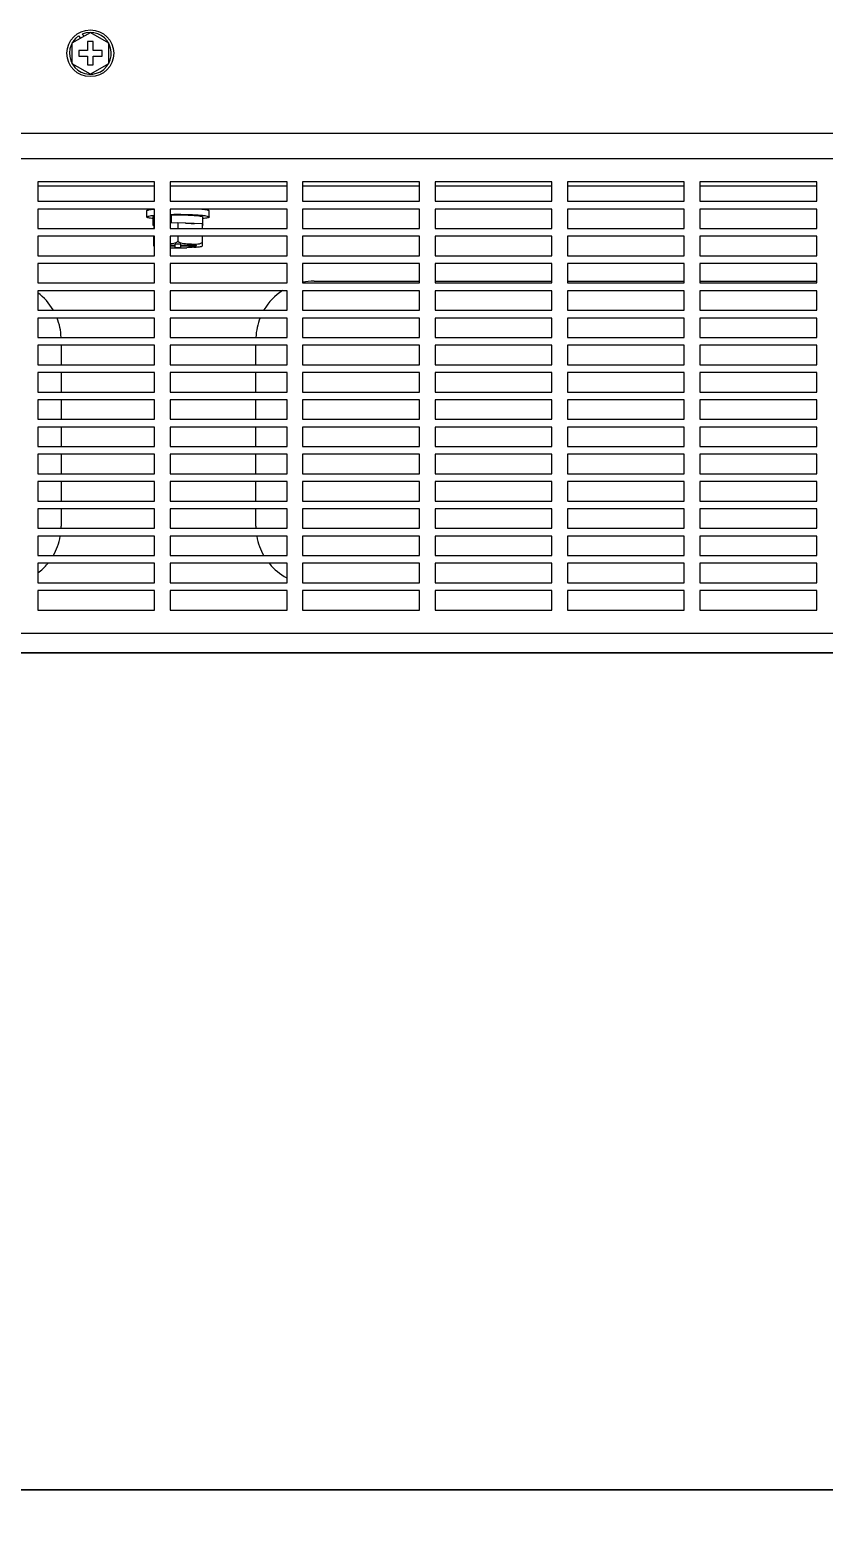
# Model space of a CAD drawing. Extents: x 61367 to 140945, y -1257 to 25588.
# Drawn here: x 82985 to 83188.9, y 17996.3 to 18381.1 of the extents above; entities that cross this region are included whole.
import ezdxf

# ---------------------------------------------------------------- set-up
doc = ezdxf.new("R2010")
doc.units = 0
doc.header["$MEASUREMENT"] = 0
doc.layers.get('0').update_dxf_attribs({"linetype": 'CONTINUOUS'})
for name, color, linetype in [('2401-00258-M8-20HWMC_0', 7, 'CONTINUOUS'), ('2401-00300-M6-16HWMC_0', 7, 'CONTINUOUS'), ('4212-73755_1_0', 7, 'CONTINUOUS'), ('4212-88600-1_0', 7, 'CONTINUOUS'), ('4215-06931_0', 7, 'CONTINUOUS')]:
    doc.layers.add(name, color=color, linetype=linetype)
doc.layers.add('THICK', color=7, linetype='CONTINUOUS', lineweight=0)

# ---------------------------------------------------------------- blocks, each defined once
blk = doc.blocks.new('RYTYHTR')
at = {"layer": '2401-00258-M8-20HWMC_0', "color": 7, "linetype": 'Continuous'}
for p, q in [((-34832.9, -69610.21), (-34832.9, -69608.62)), ((-34831.27, -69612.3), (-34831.27, -69610.21)), ((-34826.9, -69609.77), (-34826.56, -69609.8)), ((-34826.56, -69611.76), (-34826.56, -69609.67)), ((-34818.54, -69612.3), (-34818.54, -69610.21)), ((-34816.9, -69610.21), (-34816.9, -69608.62)), ((-34830.9, -69611.98), (-34831.13, -69611.99)), ((-34831.13, -69611.99), (-34831.13, -69613.16)), ((-34824.9, -69611.68), (-34826.9, -69611.78)), ((-34818.68, -69611.99), (-34824.9, -69611.68)), ((-34824.9, -69611.68), (-34824.9, -69613.16)), ((-34818.68, -69611.99), (-34818.68, -69613.16)), ((-34831.13, -69617.7), (-34831.13, -69615.16)), ((-34825.65, -69617.52), (-34826.9, -69617.52)), ((-34826.9, -69617.65), (-34825.65, -69617.65)), ((-34824.15, -69617.17), (-34825.65, -69617.17)), ((-34825.65, -69618), (-34825.65, -69617.17)), ((-34825.65, -69618), (-34824.15, -69618)), ((-34824.9, -69615.16), (-34824.9, -69616.44)), ((-34824.15, -69618), (-34824.15, -69617.17)), ((-34820.15, -69617.52), (-34824.15, -69617.52)), ((-34824.15, -69617.65), (-34820.15, -69617.65)), ((-34820.15, -69617.65), (-34820.15, -69617.52)), ((-34818.68, -69615.16), (-34818.68, -69617.7))]:
    blk.add_line(p, q, dxfattribs=at)
for centre, radius, start, end in [((-34824.94, -69550.05), 68.07, 268.3442, 270.028), ((-34824.89, -69548.94), 69.19, 269.9905, 271.8641)]:
    blk.add_arc(centre, radius, start, end, dxfattribs=at)
for points, knots in [([(-34832.9, -69608.62), (-34832.9, -69608.56), (-34832.7, -69608.44), (-34832.35, -69608.36), (-34831.74, -69608.24), (-34831.27, -69608.19), (-34831, -69608.16)], [0, 0, 0, 0, 0.087395, 0.281436, 0.588015, 1, 1, 1, 1]), ([(-34832.9, -69610.21), (-34832.9, -69610.15), (-34832.69, -69610.03), (-34832.33, -69609.95), (-34831.69, -69609.83), (-34831.2, -69609.78), (-34830.92, -69609.75)], [0, 0, 0, 0, 0.086755, 0.28097, 0.587934, 1, 1, 1, 1]), ([(-34831.28, -69610.63), (-34831.51, -69610.6), (-34831.91, -69610.55), (-34832.44, -69610.45), (-34832.74, -69610.37), (-34832.9, -69610.26), (-34832.9, -69610.21)], [0, 0, 0, 0, 0.411332, 0.716421, 0.909947, 1, 1, 1, 1]), ([(-34831.27, -69610.21), (-34831.27, -69610.17), (-34831.12, -69610.08), (-34831.01, -69610.05), (-34830.92, -69610.03)], [0, 0, 0, 0, 0.315096, 1, 1, 1, 1]), ([(-34826.91, -69609.53), (-34825.7, -69609.51), (-34823.92, -69609.5), (-34821.62, -69609.57), (-34820.09, -69609.65), (-34818.81, -69609.75), (-34817.84, -69609.87), (-34817.25, -69610), (-34816.98, -69610.1), (-34816.9, -69610.18), (-34816.9, -69610.21)], [0, 0, 0, 0, 0.357944, 0.529246, 0.683574, 0.813056, 0.911192, 0.973411, 0.990614, 1, 1, 1, 1]), ([(-34826.56, -69609.67), (-34825.6, -69609.65), (-34824.17, -69609.65), (-34822.33, -69609.7), (-34821.1, -69609.76), (-34820.08, -69609.84), (-34819.27, -69609.94), (-34818.84, -69610.03), (-34818.54, -69610.14), (-34818.54, -69610.21)], [0, 0, 0, 0, 0.357293, 0.528739, 0.683383, 0.813244, 0.911727, 0.974179, 1, 1, 1, 1]), ([(-34818.81, -69608.16), (-34818.54, -69608.19), (-34818.07, -69608.24), (-34817.46, -69608.36), (-34817.11, -69608.44), (-34816.9, -69608.56), (-34816.9, -69608.62)], [0, 0, 0, 0, 0.411985, 0.718564, 0.912605, 1, 1, 1, 1]), ([(-34816.9, -69610.21), (-34816.9, -69610.26), (-34817.07, -69610.37), (-34817.37, -69610.45), (-34817.89, -69610.55), (-34818.3, -69610.6), (-34818.53, -69610.63)], [0, 0, 0, 0, 0.090053, 0.283579, 0.588668, 1, 1, 1, 1]), ([(-34831.27, -69612.3), (-34831.27, -69612.29), (-34831.25, -69612.23), (-34831.18, -69612.21), (-34831.13, -69612.19)], [0, 0, 0, 0, 0.162643, 1, 1, 1, 1]), ([(-34831.13, -69612.42), (-34831.15, -69612.41), (-34831.2, -69612.38), (-34831.27, -69612.34), (-34831.27, -69612.3)], [0, 0, 0, 0, 0.364218, 1, 1, 1, 1]), ([(-34822.93, -69611.77), (-34822.73, -69611.78), (-34821.96, -69611.81), (-34821.2, -69611.85), (-34820.65, -69611.89)], [0, 0, 0, 0, 0.27107, 1, 1, 1, 1]), ([(-34818.68, -69612.19), (-34818.66, -69612.2), (-34818.6, -69612.22), (-34818.54, -69612.26), (-34818.54, -69612.3)], [0, 0, 0, 0, 0.364218, 1, 1, 1, 1]), ([(-34818.54, -69612.3), (-34818.54, -69612.31), (-34818.56, -69612.37), (-34818.63, -69612.4), (-34818.68, -69612.42)], [0, 0, 0, 0, 0.162643, 1, 1, 1, 1]), ([(-34826.9, -69617.04), (-34826.73, -69617.03), (-34826.04, -69616.96), (-34825.3, -69616.78), (-34824.9, -69616.44)], [0, 0, 0, 0, 0.24783, 1, 1, 1, 1]), ([(-34824.9, -69616.44), (-34824.5, -69616.79), (-34823.38, -69617.05), (-34821.79, -69617.1), (-34820.23, -69617.2), (-34819.09, -69617.07), (-34818.68, -69616.75)], [0, 0, 0, 0, 0.253578, 0.503891, 0.753616, 1, 1, 1, 1]), ([(-34820.81, -69617.99), (-34820.4, -69617.96), (-34819.68, -69617.9), (-34818.97, -69617.79), (-34818.68, -69617.7)], [0, 0, 0, 0, 0.573206, 1, 1, 1, 1])]:
    blk.add_open_spline(points, degree=3, knots=knots, dxfattribs=at)
for points in [[(-34831.13, -69616.75), (-34831.06, -69616.8), (-34830.98, -69616.85), (-34830.9, -69616.89)], [(-34831.13, -69617.7), (-34831.06, -69617.73), (-34830.98, -69617.74), (-34830.91, -69617.76)], [(-34820.81, -69617.99), (-34821.42, -69618.04), (-34822.03, -69618.07), (-34822.64, -69618.09)]]:
    blk.add_open_spline(points, degree=3, dxfattribs=at)
at = {"layer": '2401-00300-M6-16HWMC_0', "color": 7, "linetype": 'Continuous'}
for p, q in [((-34852.04, -69565.49), (-34847.4, -69562.81)), ((-34850.42, -69563.71), (-34849.89, -69564.24)), ((-34848.99, -69563.73), (-34849.5, -69563.22)), ((-34847.4, -69562.81), (-34842.77, -69565.49)), ((-34852.04, -69570.84), (-34852.04, -69565.49)), ((-34848.15, -69567.41), (-34850.4, -69567.41)), ((-34850.4, -69567.41), (-34850.4, -69568.91)), ((-34846.65, -69565.16), (-34848.15, -69565.16)), ((-34848.15, -69565.16), (-34848.15, -69567.41)), ((-34846.65, -69567.41), (-34846.65, -69565.16)), ((-34844.4, -69567.41), (-34846.65, -69567.41)), ((-34844.4, -69568.91), (-34844.4, -69567.41)), ((-34842.77, -69565.49), (-34842.77, -69570.84)), ((-34847.4, -69573.52), (-34852.04, -69570.84)), ((-34850.4, -69568.91), (-34848.15, -69568.91)), ((-34848.15, -69568.91), (-34848.15, -69571.16)), ((-34848.15, -69571.16), (-34846.65, -69571.16)), ((-34842.77, -69570.84), (-34847.4, -69573.52)), ((-34846.65, -69568.91), (-34844.4, -69568.91)), ((-34846.65, -69571.16), (-34846.65, -69568.91))]:
    blk.add_line(p, q, dxfattribs=at)
blk.add_circle((-34847.4, -69568.16), 6, dxfattribs=at)
blk.add_arc((-34847.4, -69568.16), 5.38, 124.1123, 112.9799, dxfattribs=at)
at = {"layer": '4212-73755_1_0', "color": 7, "linetype": 'Continuous'}
blk.add_line((-35910.4, -69588.66), (-34259.4, -69588.66), dxfattribs=at)
at = {"layer": '4212-88600-1_0', "color": 7, "linetype": 'Continuous'}
for p, q in [((-34860.9, -69602.16), (-34830.9, -69602.16)), ((-34826.9, -69602.16), (-34796.9, -69602.16)), ((-34792.9, -69602.16), (-34762.9, -69602.16)), ((-34758.9, -69602.16), (-34728.9, -69602.16)), ((-34724.9, -69602.16), (-34694.9, -69602.16)), ((-34690.9, -69602.16), (-34660.9, -69602.16)), ((-34789.9, -69626.66), (-34762.9, -69626.66)), ((-34758.9, -69626.66), (-34728.9, -69626.66)), ((-34724.9, -69626.66), (-34694.9, -69626.66)), ((-34690.9, -69626.66), (-34660.9, -69626.66)), ((-34854.9, -69643.16), (-34854.9, -69648.16)), ((-34804.9, -69648.16), (-34804.9, -69643.16)), ((-34854.9, -69650.16), (-34854.9, -69655.16)), ((-34804.9, -69655.16), (-34804.9, -69650.16)), ((-34854.9, -69657.16), (-34854.9, -69662.16)), ((-34804.9, -69662.16), (-34804.9, -69657.16)), ((-34854.9, -69664.16), (-34854.9, -69669.16)), ((-34804.9, -69669.16), (-34804.9, -69664.16)), ((-34854.9, -69671.16), (-34854.9, -69676.16)), ((-34804.9, -69676.16), (-34804.9, -69671.16)), ((-34854.9, -69678.16), (-34854.9, -69683.16)), ((-34804.9, -69683.16), (-34804.9, -69678.16)), ((-34854.9, -69685.16), (-34854.9, -69689.66)), ((-34804.9, -69689.66), (-34804.9, -69685.16)), ((-35917.4, -69722.16), (-34252.4, -69722.16))]:
    blk.add_line(p, q, dxfattribs=at)
for centre, start, end in [((-34789.9, -69641.66), 122.9462, 149.6444), ((-34789.9, -69641.66), 90, 101.7553), ((-34869.9, -69641.66), 30.3556, 53.0199), ((-34869.9, -69641.66), 1.994, 21.6938), ((-34789.9, -69641.66), 158.3062, 178.006), ((-34869.9, -69689.66), 358.006, 0), ((-34789.9, -69689.66), 180, 181.994), ((-34869.9, -69689.66), 329.6444, 350.1855), ((-34789.9, -69689.66), 189.8145, 210.3556), ((-34869.9, -69689.66), 306.9801, 320.3227), ((-34789.9, -69689.66), 219.6773, 241.811)]:
    blk.add_arc(centre, 15, start, end, dxfattribs=at)
at = {"layer": '4215-06931_0', "color": 7, "linetype": 'Continuous'}
for p, q in [((-35917.9, -69595.16), (-34251.9, -69595.16)), ((-34830.9, -69601.16), (-34860.9, -69601.16)), ((-34860.9, -69601.16), (-34860.9, -69606.16)), ((-34830.9, -69606.16), (-34830.9, -69601.16)), ((-34796.9, -69601.16), (-34826.9, -69601.16)), ((-34826.9, -69601.16), (-34826.9, -69606.16)), ((-34796.9, -69606.16), (-34796.9, -69601.16)), ((-34762.9, -69601.16), (-34792.9, -69601.16)), ((-34792.9, -69601.16), (-34792.9, -69606.16)), ((-34762.9, -69606.16), (-34762.9, -69601.16)), ((-34728.9, -69601.16), (-34758.9, -69601.16)), ((-34758.9, -69601.16), (-34758.9, -69606.16)), ((-34728.9, -69606.16), (-34728.9, -69601.16)), ((-34694.9, -69601.16), (-34724.9, -69601.16)), ((-34724.9, -69601.16), (-34724.9, -69606.16)), ((-34694.9, -69606.16), (-34694.9, -69601.16)), ((-34660.9, -69601.16), (-34690.9, -69601.16)), ((-34690.9, -69601.16), (-34690.9, -69606.16)), ((-34660.9, -69606.16), (-34660.9, -69601.16)), ((-34860.9, -69606.16), (-34830.9, -69606.16)), ((-34826.9, -69606.16), (-34796.9, -69606.16)), ((-34792.9, -69606.16), (-34762.9, -69606.16)), ((-34758.9, -69606.16), (-34728.9, -69606.16)), ((-34724.9, -69606.16), (-34694.9, -69606.16)), ((-34690.9, -69606.16), (-34660.9, -69606.16)), ((-34830.9, -69608.16), (-34860.9, -69608.16)), ((-34860.9, -69608.16), (-34860.9, -69613.16)), ((-34830.9, -69613.16), (-34830.9, -69608.16)), ((-34796.9, -69608.16), (-34826.9, -69608.16)), ((-34826.9, -69608.16), (-34826.9, -69613.16)), ((-34796.9, -69613.16), (-34796.9, -69608.16)), ((-34762.9, -69608.16), (-34792.9, -69608.16)), ((-34792.9, -69608.16), (-34792.9, -69613.16)), ((-34762.9, -69613.16), (-34762.9, -69608.16)), ((-34728.9, -69608.16), (-34758.9, -69608.16)), ((-34758.9, -69608.16), (-34758.9, -69613.16)), ((-34728.9, -69613.16), (-34728.9, -69608.16)), ((-34694.9, -69608.16), (-34724.9, -69608.16)), ((-34724.9, -69608.16), (-34724.9, -69613.16)), ((-34694.9, -69613.16), (-34694.9, -69608.16)), ((-34660.9, -69608.16), (-34690.9, -69608.16)), ((-34690.9, -69608.16), (-34690.9, -69613.16)), ((-34660.9, -69613.16), (-34660.9, -69608.16)), ((-34860.9, -69613.16), (-34830.9, -69613.16)), ((-34826.9, -69613.16), (-34796.9, -69613.16)), ((-34792.9, -69613.16), (-34762.9, -69613.16)), ((-34758.9, -69613.16), (-34728.9, -69613.16)), ((-34724.9, -69613.16), (-34694.9, -69613.16)), ((-34690.9, -69613.16), (-34660.9, -69613.16)), ((-34830.9, -69615.16), (-34860.9, -69615.16)), ((-34860.9, -69615.16), (-34860.9, -69620.16)), ((-34830.9, -69620.16), (-34830.9, -69615.16)), ((-34796.9, -69615.16), (-34826.9, -69615.16)), ((-34826.9, -69615.16), (-34826.9, -69620.16)), ((-34796.9, -69620.16), (-34796.9, -69615.16)), ((-34762.9, -69615.16), (-34792.9, -69615.16)), ((-34792.9, -69615.16), (-34792.9, -69620.16)), ((-34762.9, -69620.16), (-34762.9, -69615.16)), ((-34728.9, -69615.16), (-34758.9, -69615.16)), ((-34758.9, -69615.16), (-34758.9, -69620.16)), ((-34728.9, -69620.16), (-34728.9, -69615.16)), ((-34694.9, -69615.16), (-34724.9, -69615.16)), ((-34724.9, -69615.16), (-34724.9, -69620.16)), ((-34694.9, -69620.16), (-34694.9, -69615.16)), ((-34660.9, -69615.16), (-34690.9, -69615.16)), ((-34690.9, -69615.16), (-34690.9, -69620.16)), ((-34660.9, -69620.16), (-34660.9, -69615.16)), ((-34860.9, -69620.16), (-34830.9, -69620.16)), ((-34826.9, -69620.16), (-34796.9, -69620.16)), ((-34792.9, -69620.16), (-34762.9, -69620.16)), ((-34758.9, -69620.16), (-34728.9, -69620.16)), ((-34724.9, -69620.16), (-34694.9, -69620.16)), ((-34690.9, -69620.16), (-34660.9, -69620.16)), ((-34830.9, -69622.16), (-34860.9, -69622.16)), ((-34860.9, -69622.16), (-34860.9, -69627.16)), ((-34830.9, -69627.16), (-34830.9, -69622.16)), ((-34796.9, -69622.16), (-34826.9, -69622.16)), ((-34826.9, -69622.16), (-34826.9, -69627.16)), ((-34796.9, -69627.16), (-34796.9, -69622.16)), ((-34762.9, -69622.16), (-34792.9, -69622.16)), ((-34792.9, -69622.16), (-34792.9, -69627.16)), ((-34762.9, -69627.16), (-34762.9, -69622.16)), ((-34728.9, -69622.16), (-34758.9, -69622.16)), ((-34758.9, -69622.16), (-34758.9, -69627.16)), ((-34728.9, -69627.16), (-34728.9, -69622.16)), ((-34694.9, -69622.16), (-34724.9, -69622.16)), ((-34724.9, -69622.16), (-34724.9, -69627.16)), ((-34694.9, -69627.16), (-34694.9, -69622.16)), ((-34660.9, -69622.16), (-34690.9, -69622.16)), ((-34690.9, -69622.16), (-34690.9, -69627.16)), ((-34660.9, -69627.16), (-34660.9, -69622.16)), ((-34860.9, -69627.16), (-34830.9, -69627.16)), ((-34830.9, -69629.16), (-34860.9, -69629.16)), ((-34860.9, -69629.16), (-34860.9, -69634.16)), ((-34830.9, -69634.16), (-34830.9, -69629.16)), ((-34826.9, -69627.16), (-34796.9, -69627.16)), ((-34796.9, -69629.16), (-34826.9, -69629.16)), ((-34826.9, -69629.16), (-34826.9, -69634.16)), ((-34796.9, -69634.16), (-34796.9, -69629.16)), ((-34792.9, -69627.16), (-34762.9, -69627.16)), ((-34762.9, -69629.16), (-34792.9, -69629.16)), ((-34792.9, -69629.16), (-34792.9, -69634.16)), ((-34762.9, -69634.16), (-34762.9, -69629.16)), ((-34758.9, -69627.16), (-34728.9, -69627.16)), ((-34728.9, -69629.16), (-34758.9, -69629.16)), ((-34758.9, -69629.16), (-34758.9, -69634.16)), ((-34728.9, -69634.16), (-34728.9, -69629.16)), ((-34724.9, -69627.16), (-34694.9, -69627.16)), ((-34694.9, -69629.16), (-34724.9, -69629.16)), ((-34724.9, -69629.16), (-34724.9, -69634.16)), ((-34694.9, -69634.16), (-34694.9, -69629.16)), ((-34690.9, -69627.16), (-34660.9, -69627.16)), ((-34660.9, -69629.16), (-34690.9, -69629.16)), ((-34690.9, -69629.16), (-34690.9, -69634.16)), ((-34660.9, -69634.16), (-34660.9, -69629.16)), ((-34860.9, -69634.16), (-34830.9, -69634.16)), ((-34830.9, -69636.16), (-34860.9, -69636.16)), ((-34860.9, -69636.16), (-34860.9, -69641.16)), ((-34830.9, -69641.16), (-34830.9, -69636.16)), ((-34826.9, -69634.16), (-34796.9, -69634.16)), ((-34796.9, -69636.16), (-34826.9, -69636.16)), ((-34826.9, -69636.16), (-34826.9, -69641.16)), ((-34796.9, -69641.16), (-34796.9, -69636.16)), ((-34792.9, -69634.16), (-34762.9, -69634.16)), ((-34762.9, -69636.16), (-34792.9, -69636.16)), ((-34792.9, -69636.16), (-34792.9, -69641.16)), ((-34762.9, -69641.16), (-34762.9, -69636.16)), ((-34758.9, -69634.16), (-34728.9, -69634.16)), ((-34728.9, -69636.16), (-34758.9, -69636.16)), ((-34758.9, -69636.16), (-34758.9, -69641.16)), ((-34728.9, -69641.16), (-34728.9, -69636.16)), ((-34724.9, -69634.16), (-34694.9, -69634.16)), ((-34694.9, -69636.16), (-34724.9, -69636.16)), ((-34724.9, -69636.16), (-34724.9, -69641.16)), ((-34694.9, -69641.16), (-34694.9, -69636.16)), ((-34690.9, -69634.16), (-34660.9, -69634.16)), ((-34660.9, -69636.16), (-34690.9, -69636.16)), ((-34690.9, -69636.16), (-34690.9, -69641.16)), ((-34660.9, -69641.16), (-34660.9, -69636.16)), ((-34860.9, -69641.16), (-34830.9, -69641.16)), ((-34826.9, -69641.16), (-34796.9, -69641.16)), ((-34792.9, -69641.16), (-34762.9, -69641.16)), ((-34758.9, -69641.16), (-34728.9, -69641.16)), ((-34724.9, -69641.16), (-34694.9, -69641.16)), ((-34690.9, -69641.16), (-34660.9, -69641.16)), ((-34830.9, -69643.16), (-34860.9, -69643.16)), ((-34860.9, -69643.16), (-34860.9, -69648.16)), ((-34830.9, -69648.16), (-34830.9, -69643.16)), ((-34796.9, -69643.16), (-34826.9, -69643.16)), ((-34826.9, -69643.16), (-34826.9, -69648.16)), ((-34796.9, -69648.16), (-34796.9, -69643.16)), ((-34762.9, -69643.16), (-34792.9, -69643.16)), ((-34792.9, -69643.16), (-34792.9, -69648.16)), ((-34762.9, -69648.16), (-34762.9, -69643.16)), ((-34728.9, -69643.16), (-34758.9, -69643.16)), ((-34758.9, -69643.16), (-34758.9, -69648.16)), ((-34728.9, -69648.16), (-34728.9, -69643.16)), ((-34694.9, -69643.16), (-34724.9, -69643.16)), ((-34724.9, -69643.16), (-34724.9, -69648.16)), ((-34694.9, -69648.16), (-34694.9, -69643.16)), ((-34660.9, -69643.16), (-34690.9, -69643.16)), ((-34690.9, -69643.16), (-34690.9, -69648.16)), ((-34660.9, -69648.16), (-34660.9, -69643.16)), ((-34860.9, -69648.16), (-34830.9, -69648.16)), ((-34826.9, -69648.16), (-34796.9, -69648.16)), ((-34792.9, -69648.16), (-34762.9, -69648.16)), ((-34758.9, -69648.16), (-34728.9, -69648.16)), ((-34724.9, -69648.16), (-34694.9, -69648.16)), ((-34690.9, -69648.16), (-34660.9, -69648.16)), ((-34830.9, -69650.16), (-34860.9, -69650.16)), ((-34860.9, -69650.16), (-34860.9, -69655.16)), ((-34830.9, -69655.16), (-34830.9, -69650.16)), ((-34796.9, -69650.16), (-34826.9, -69650.16)), ((-34826.9, -69650.16), (-34826.9, -69655.16)), ((-34796.9, -69655.16), (-34796.9, -69650.16)), ((-34762.9, -69650.16), (-34792.9, -69650.16)), ((-34792.9, -69650.16), (-34792.9, -69655.16)), ((-34762.9, -69655.16), (-34762.9, -69650.16)), ((-34728.9, -69650.16), (-34758.9, -69650.16)), ((-34758.9, -69650.16), (-34758.9, -69655.16)), ((-34728.9, -69655.16), (-34728.9, -69650.16)), ((-34694.9, -69650.16), (-34724.9, -69650.16)), ((-34724.9, -69650.16), (-34724.9, -69655.16)), ((-34694.9, -69655.16), (-34694.9, -69650.16)), ((-34660.9, -69650.16), (-34690.9, -69650.16)), ((-34690.9, -69650.16), (-34690.9, -69655.16)), ((-34660.9, -69655.16), (-34660.9, -69650.16)), ((-34860.9, -69655.16), (-34830.9, -69655.16)), ((-34826.9, -69655.16), (-34796.9, -69655.16)), ((-34792.9, -69655.16), (-34762.9, -69655.16)), ((-34758.9, -69655.16), (-34728.9, -69655.16)), ((-34724.9, -69655.16), (-34694.9, -69655.16)), ((-34690.9, -69655.16), (-34660.9, -69655.16)), ((-34830.9, -69657.16), (-34860.9, -69657.16)), ((-34860.9, -69657.16), (-34860.9, -69662.16)), ((-34830.9, -69662.16), (-34830.9, -69657.16)), ((-34796.9, -69657.16), (-34826.9, -69657.16)), ((-34826.9, -69657.16), (-34826.9, -69662.16)), ((-34796.9, -69662.16), (-34796.9, -69657.16)), ((-34762.9, -69657.16), (-34792.9, -69657.16)), ((-34792.9, -69657.16), (-34792.9, -69662.16)), ((-34762.9, -69662.16), (-34762.9, -69657.16)), ((-34728.9, -69657.16), (-34758.9, -69657.16)), ((-34758.9, -69657.16), (-34758.9, -69662.16)), ((-34728.9, -69662.16), (-34728.9, -69657.16)), ((-34694.9, -69657.16), (-34724.9, -69657.16)), ((-34724.9, -69657.16), (-34724.9, -69662.16)), ((-34694.9, -69662.16), (-34694.9, -69657.16)), ((-34660.9, -69657.16), (-34690.9, -69657.16)), ((-34690.9, -69657.16), (-34690.9, -69662.16)), ((-34660.9, -69662.16), (-34660.9, -69657.16)), ((-34860.9, -69662.16), (-34830.9, -69662.16)), ((-34830.9, -69664.16), (-34860.9, -69664.16)), ((-34860.9, -69664.16), (-34860.9, -69669.16)), ((-34830.9, -69669.16), (-34830.9, -69664.16)), ((-34826.9, -69662.16), (-34796.9, -69662.16)), ((-34796.9, -69664.16), (-34826.9, -69664.16)), ((-34826.9, -69664.16), (-34826.9, -69669.16)), ((-34796.9, -69669.16), (-34796.9, -69664.16)), ((-34792.9, -69662.16), (-34762.9, -69662.16)), ((-34762.9, -69664.16), (-34792.9, -69664.16)), ((-34792.9, -69664.16), (-34792.9, -69669.16)), ((-34762.9, -69669.16), (-34762.9, -69664.16)), ((-34758.9, -69662.16), (-34728.9, -69662.16)), ((-34728.9, -69664.16), (-34758.9, -69664.16)), ((-34758.9, -69664.16), (-34758.9, -69669.16)), ((-34728.9, -69669.16), (-34728.9, -69664.16)), ((-34724.9, -69662.16), (-34694.9, -69662.16)), ((-34694.9, -69664.16), (-34724.9, -69664.16)), ((-34724.9, -69664.16), (-34724.9, -69669.16)), ((-34694.9, -69669.16), (-34694.9, -69664.16)), ((-34690.9, -69662.16), (-34660.9, -69662.16)), ((-34660.9, -69664.16), (-34690.9, -69664.16)), ((-34690.9, -69664.16), (-34690.9, -69669.16)), ((-34660.9, -69669.16), (-34660.9, -69664.16)), ((-34860.9, -69669.16), (-34830.9, -69669.16)), ((-34830.9, -69671.16), (-34860.9, -69671.16)), ((-34860.9, -69671.16), (-34860.9, -69676.16)), ((-34830.9, -69676.16), (-34830.9, -69671.16)), ((-34826.9, -69669.16), (-34796.9, -69669.16)), ((-34796.9, -69671.16), (-34826.9, -69671.16)), ((-34826.9, -69671.16), (-34826.9, -69676.16)), ((-34796.9, -69676.16), (-34796.9, -69671.16)), ((-34792.9, -69669.16), (-34762.9, -69669.16)), ((-34762.9, -69671.16), (-34792.9, -69671.16)), ((-34792.9, -69671.16), (-34792.9, -69676.16)), ((-34762.9, -69676.16), (-34762.9, -69671.16)), ((-34758.9, -69669.16), (-34728.9, -69669.16)), ((-34728.9, -69671.16), (-34758.9, -69671.16)), ((-34758.9, -69671.16), (-34758.9, -69676.16)), ((-34728.9, -69676.16), (-34728.9, -69671.16)), ((-34724.9, -69669.16), (-34694.9, -69669.16)), ((-34694.9, -69671.16), (-34724.9, -69671.16)), ((-34724.9, -69671.16), (-34724.9, -69676.16)), ((-34694.9, -69676.16), (-34694.9, -69671.16)), ((-34690.9, -69669.16), (-34660.9, -69669.16)), ((-34660.9, -69671.16), (-34690.9, -69671.16)), ((-34690.9, -69671.16), (-34690.9, -69676.16)), ((-34660.9, -69676.16), (-34660.9, -69671.16)), ((-34860.9, -69676.16), (-34830.9, -69676.16)), ((-34830.9, -69678.16), (-34860.9, -69678.16)), ((-34860.9, -69678.16), (-34860.9, -69683.16)), ((-34830.9, -69683.16), (-34830.9, -69678.16)), ((-34826.9, -69676.16), (-34796.9, -69676.16)), ((-34796.9, -69678.16), (-34826.9, -69678.16)), ((-34826.9, -69678.16), (-34826.9, -69683.16)), ((-34796.9, -69683.16), (-34796.9, -69678.16)), ((-34792.9, -69676.16), (-34762.9, -69676.16)), ((-34762.9, -69678.16), (-34792.9, -69678.16)), ((-34792.9, -69678.16), (-34792.9, -69683.16)), ((-34762.9, -69683.16), (-34762.9, -69678.16)), ((-34758.9, -69676.16), (-34728.9, -69676.16)), ((-34728.9, -69678.16), (-34758.9, -69678.16)), ((-34758.9, -69678.16), (-34758.9, -69683.16)), ((-34728.9, -69683.16), (-34728.9, -69678.16)), ((-34724.9, -69676.16), (-34694.9, -69676.16)), ((-34694.9, -69678.16), (-34724.9, -69678.16)), ((-34724.9, -69678.16), (-34724.9, -69683.16)), ((-34694.9, -69683.16), (-34694.9, -69678.16)), ((-34690.9, -69676.16), (-34660.9, -69676.16)), ((-34660.9, -69678.16), (-34690.9, -69678.16)), ((-34690.9, -69678.16), (-34690.9, -69683.16)), ((-34660.9, -69683.16), (-34660.9, -69678.16)), ((-34860.9, -69683.16), (-34830.9, -69683.16)), ((-34826.9, -69683.16), (-34796.9, -69683.16)), ((-34792.9, -69683.16), (-34762.9, -69683.16)), ((-34758.9, -69683.16), (-34728.9, -69683.16)), ((-34724.9, -69683.16), (-34694.9, -69683.16)), ((-34690.9, -69683.16), (-34660.9, -69683.16)), ((-34830.9, -69685.16), (-34860.9, -69685.16)), ((-34860.9, -69685.16), (-34860.9, -69690.16)), ((-34830.9, -69690.16), (-34830.9, -69685.16)), ((-34796.9, -69685.16), (-34826.9, -69685.16)), ((-34826.9, -69685.16), (-34826.9, -69690.16)), ((-34796.9, -69690.16), (-34796.9, -69685.16)), ((-34762.9, -69685.16), (-34792.9, -69685.16)), ((-34792.9, -69685.16), (-34792.9, -69690.16)), ((-34762.9, -69690.16), (-34762.9, -69685.16)), ((-34728.9, -69685.16), (-34758.9, -69685.16)), ((-34758.9, -69685.16), (-34758.9, -69690.16)), ((-34728.9, -69690.16), (-34728.9, -69685.16)), ((-34694.9, -69685.16), (-34724.9, -69685.16)), ((-34724.9, -69685.16), (-34724.9, -69690.16)), ((-34694.9, -69690.16), (-34694.9, -69685.16)), ((-34660.9, -69685.16), (-34690.9, -69685.16)), ((-34690.9, -69685.16), (-34690.9, -69690.16)), ((-34660.9, -69690.16), (-34660.9, -69685.16)), ((-34860.9, -69690.16), (-34830.9, -69690.16)), ((-34826.9, -69690.16), (-34796.9, -69690.16)), ((-34792.9, -69690.16), (-34762.9, -69690.16)), ((-34758.9, -69690.16), (-34728.9, -69690.16)), ((-34724.9, -69690.16), (-34694.9, -69690.16)), ((-34690.9, -69690.16), (-34660.9, -69690.16)), ((-34830.9, -69692.16), (-34860.9, -69692.16)), ((-34860.9, -69692.16), (-34860.9, -69697.16)), ((-34830.9, -69697.16), (-34830.9, -69692.16)), ((-34796.9, -69692.16), (-34826.9, -69692.16)), ((-34826.9, -69692.16), (-34826.9, -69697.16)), ((-34796.9, -69697.16), (-34796.9, -69692.16)), ((-34762.9, -69692.16), (-34792.9, -69692.16)), ((-34792.9, -69692.16), (-34792.9, -69697.16)), ((-34762.9, -69697.16), (-34762.9, -69692.16)), ((-34728.9, -69692.16), (-34758.9, -69692.16)), ((-34758.9, -69692.16), (-34758.9, -69697.16)), ((-34728.9, -69697.16), (-34728.9, -69692.16)), ((-34694.9, -69692.16), (-34724.9, -69692.16)), ((-34724.9, -69692.16), (-34724.9, -69697.16)), ((-34694.9, -69697.16), (-34694.9, -69692.16)), ((-34660.9, -69692.16), (-34690.9, -69692.16)), ((-34690.9, -69692.16), (-34690.9, -69697.16)), ((-34660.9, -69697.16), (-34660.9, -69692.16)), ((-34860.9, -69697.16), (-34830.9, -69697.16)), ((-34826.9, -69697.16), (-34796.9, -69697.16)), ((-34792.9, -69697.16), (-34762.9, -69697.16)), ((-34758.9, -69697.16), (-34728.9, -69697.16)), ((-34724.9, -69697.16), (-34694.9, -69697.16)), ((-34690.9, -69697.16), (-34660.9, -69697.16)), ((-34830.9, -69699.16), (-34860.9, -69699.16)), ((-34860.9, -69699.16), (-34860.9, -69704.16)), ((-34830.9, -69704.16), (-34830.9, -69699.16)), ((-34796.9, -69699.16), (-34826.9, -69699.16)), ((-34826.9, -69699.16), (-34826.9, -69704.16)), ((-34796.9, -69704.16), (-34796.9, -69699.16)), ((-34762.9, -69699.16), (-34792.9, -69699.16)), ((-34792.9, -69699.16), (-34792.9, -69704.16)), ((-34762.9, -69704.16), (-34762.9, -69699.16)), ((-34728.9, -69699.16), (-34758.9, -69699.16)), ((-34758.9, -69699.16), (-34758.9, -69704.16)), ((-34728.9, -69704.16), (-34728.9, -69699.16)), ((-34694.9, -69699.16), (-34724.9, -69699.16)), ((-34724.9, -69699.16), (-34724.9, -69704.16)), ((-34694.9, -69704.16), (-34694.9, -69699.16)), ((-34660.9, -69699.16), (-34690.9, -69699.16)), ((-34690.9, -69699.16), (-34690.9, -69704.16)), ((-34660.9, -69704.16), (-34660.9, -69699.16)), ((-34860.9, -69704.16), (-34830.9, -69704.16)), ((-34830.9, -69706.16), (-34860.9, -69706.16)), ((-34860.9, -69706.16), (-34860.9, -69711.16)), ((-34830.9, -69711.16), (-34830.9, -69706.16)), ((-34826.9, -69704.16), (-34796.9, -69704.16)), ((-34796.9, -69706.16), (-34826.9, -69706.16)), ((-34826.9, -69706.16), (-34826.9, -69711.16)), ((-34796.9, -69711.16), (-34796.9, -69706.16)), ((-34792.9, -69704.16), (-34762.9, -69704.16)), ((-34762.9, -69706.16), (-34792.9, -69706.16)), ((-34792.9, -69706.16), (-34792.9, -69711.16)), ((-34762.9, -69711.16), (-34762.9, -69706.16)), ((-34758.9, -69704.16), (-34728.9, -69704.16)), ((-34728.9, -69706.16), (-34758.9, -69706.16)), ((-34758.9, -69706.16), (-34758.9, -69711.16)), ((-34728.9, -69711.16), (-34728.9, -69706.16)), ((-34724.9, -69704.16), (-34694.9, -69704.16)), ((-34694.9, -69706.16), (-34724.9, -69706.16)), ((-34724.9, -69706.16), (-34724.9, -69711.16)), ((-34694.9, -69711.16), (-34694.9, -69706.16)), ((-34690.9, -69704.16), (-34660.9, -69704.16)), ((-34660.9, -69706.16), (-34690.9, -69706.16)), ((-34690.9, -69706.16), (-34690.9, -69711.16)), ((-34660.9, -69711.16), (-34660.9, -69706.16)), ((-34860.9, -69711.16), (-34830.9, -69711.16)), ((-34826.9, -69711.16), (-34796.9, -69711.16)), ((-34792.9, -69711.16), (-34762.9, -69711.16)), ((-34758.9, -69711.16), (-34728.9, -69711.16)), ((-34724.9, -69711.16), (-34694.9, -69711.16)), ((-34690.9, -69711.16), (-34660.9, -69711.16)), ((-34251.9, -69717.16), (-35917.9, -69717.16))]:
    blk.add_line(p, q, dxfattribs=at)

msp = doc.modelspace()

# ---------------------------------------------------------------- linework, layer by layer
at = {"color": 5}
msp.add_lwpolyline([(81930.543, 18006.086), (83595.543, 18006.086), (83595.543, 18221.086), (81930.543, 18221.086)], close=True, dxfattribs=at)
at = {"layer": 'THICK', "lineweight": -3}
msp.add_lwpolyline([(83820.043, 17861.086), (83829.043, 17861.086), (83829.043, 18006.086), (81697.043, 18006.086), (81697.043, 17861.086), (81706.043, 17861.086), (81706.043, 17756.086), (83820.043, 17756.086)], close=True, dxfattribs=at)

# ---------------------------------------------------------------- block references
at = {"lineweight": -3}
msp.add_blockref('RYTYHTR', (117847.947, 87943.251), dxfattribs=at)

doc.saveas('drawing.dxf')
